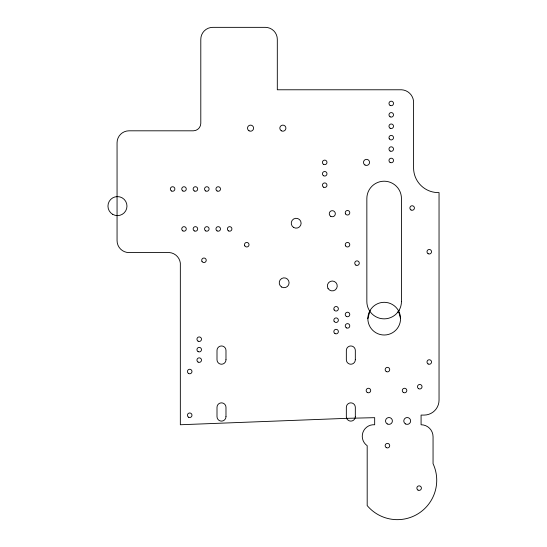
<?xml version="1.0" encoding="UTF-8"?>
<svg xmlns="http://www.w3.org/2000/svg" width="547" height="547" viewBox="0 0 547 547"><rect width="100%" height="100%" fill="white"/><g stroke="black" fill="none" stroke-linecap="round" stroke-linejoin="round"><path stroke-width="0.82" d="M367.857 318.655L370.046 310.484M397.874 312.084L399.132 310.204M398.36 310.484L400.554 318.655A16.348 16.348 0 0 1 376.028 332.815A16.348 16.348 0 0 1 376.028 304.501A16.348 16.348 0 0 1 400.554 318.655M346.682 418.339L180.339 424.752L180.339 263.073A12.068 12.068 0 0 0 166.869 252.591L129.037 252.591A11.979 11.979 0 0 1 117.058 240.618L117.058 142.788A11.979 11.979 0 0 1 129.037 130.808L193.31 130.808A7.487 7.487 0 0 0 200.797 123.328L200.797 39.329A11.979 11.979 0 0 1 212.776 27.35L265.336 27.35A11.979 11.979 0 0 1 277.308 39.329L277.308 89.776L401.614 89.776A12.745 12.745 0 0 1 413.594 103.246L413.594 168.64A24.711 24.711 0 0 0 439.043 192.592L439.043 400.11A14.967 14.967 0 0 1 424.069 415.084L421.081 415.084L421.081 424.752A11.979 11.979 0 0 1 433.053 436.725L433.053 463.671A39.377 39.377 0 0 1 367.187 505.592L367.187 445.709A11.535 11.535 0 0 1 374.668 424.752L374.668 417.669L346.682 418.339M401.45 301.554L401.45 198.506A17.299 17.299 0 0 0 384.144 181.207A17.299 17.299 0 0 0 366.846 198.506L366.846 301.554A17.299 17.299 0 0 0 384.144 318.853A17.299 17.299 0 0 0 401.45 301.554M355.324 359.735L355.324 350.456A4.492 4.492 0 0 0 350.832 345.964A4.492 4.492 0 0 0 346.34 350.456L346.34 359.735A4.492 4.492 0 0 0 350.832 364.227A4.492 4.492 0 0 0 355.324 359.735M355.324 416.623L355.324 407.344A4.492 4.492 0 0 0 350.832 402.852A4.492 4.492 0 0 0 346.34 407.344L346.34 416.623A4.492 4.492 0 0 0 350.832 421.115A4.492 4.492 0 0 0 355.324 416.623M225.979 359.735L225.979 350.456A4.492 4.492 0 0 0 221.487 345.964A4.492 4.492 0 0 0 217.002 350.456L217.002 359.735A4.492 4.492 0 0 0 221.487 364.227A4.492 4.492 0 0 0 225.979 359.735M225.979 416.623L225.979 407.344A4.492 4.492 0 0 0 221.487 402.852A4.492 4.492 0 0 0 217.002 407.344L217.002 416.623A4.492 4.492 0 0 0 221.487 421.115A4.492 4.492 0 0 0 225.979 416.623M345.54 245.842A2.277 2.277 0 0 0 349.485 245.842A2.277 2.277 0 0 0 347.516 242.43A2.277 2.277 0 0 0 345.54 245.842M345.54 213.898A2.277 2.277 0 0 0 349.485 213.898A2.277 2.277 0 0 0 347.516 210.479A2.277 2.277 0 0 0 345.54 213.898M328.022 288.433A4.944 4.944 0 0 0 336.583 288.433A4.944 4.944 0 0 0 332.303 281.021A4.944 4.944 0 0 0 328.022 288.433M365.006 165.016A3.036 3.036 0 0 0 369.567 162.384A3.036 3.036 0 0 0 365.006 159.751A3.036 3.036 0 0 0 365.006 165.016M387.249 423.918A3.426 3.426 0 0 0 392.397 420.951A3.426 3.426 0 0 0 387.249 417.983A3.426 3.426 0 0 0 387.249 423.918M405.498 423.918A3.426 3.426 0 0 0 410.64 420.951A3.426 3.426 0 0 0 405.498 417.983A3.426 3.426 0 0 0 405.498 423.918M418.619 388.698A2.277 2.277 0 0 0 422.038 386.729A2.277 2.277 0 0 0 418.619 384.76A2.277 2.277 0 0 0 418.619 388.698M386.298 371.584A2.277 2.277 0 0 0 389.717 369.615A2.277 2.277 0 0 0 386.298 367.646A2.277 2.277 0 0 0 386.298 371.584M188.571 373.485A2.277 2.277 0 0 0 191.983 371.516A2.277 2.277 0 0 0 188.571 369.546A2.277 2.277 0 0 0 188.571 373.485M188.571 417.217A2.277 2.277 0 0 0 191.983 415.248A2.277 2.277 0 0 0 188.571 413.272A2.277 2.277 0 0 0 188.571 417.217M281.691 287.052A4.944 4.944 0 0 0 289.096 282.772A4.944 4.944 0 0 0 281.691 278.498A4.944 4.944 0 0 0 281.691 287.052M293.712 227.497A4.944 4.944 0 0 0 301.123 223.224A4.944 4.944 0 0 0 293.712 218.944A4.944 4.944 0 0 0 293.712 227.497M330.785 216.345A3.036 3.036 0 0 0 335.345 213.713A3.036 3.036 0 0 0 330.785 211.08A3.036 3.036 0 0 0 330.785 216.345M411.016 209.98A2.277 2.277 0 0 0 414.428 208.01A2.277 2.277 0 0 0 411.016 206.041A2.277 2.277 0 0 0 411.016 209.98M355.878 265.117A2.277 2.277 0 0 0 359.297 263.148A2.277 2.277 0 0 0 355.878 261.179A2.277 2.277 0 0 0 355.878 265.117M198.082 341.164A2.277 2.277 0 0 0 201.494 339.195A2.277 2.277 0 0 0 198.082 337.225A2.277 2.277 0 0 0 198.082 341.164M198.082 351.618A2.277 2.277 0 0 0 201.494 349.642A2.277 2.277 0 0 0 198.082 347.673A2.277 2.277 0 0 0 198.082 351.618M198.082 362.08A2.277 2.277 0 0 0 201.494 360.111A2.277 2.277 0 0 0 198.082 358.141A2.277 2.277 0 0 0 198.082 362.08M346.374 327.858A2.277 2.277 0 0 0 349.786 325.889A2.277 2.277 0 0 0 346.374 323.92A2.277 2.277 0 0 0 346.374 327.858M346.374 316.453A2.277 2.277 0 0 0 349.786 314.477A2.277 2.277 0 0 0 346.374 312.508A2.277 2.277 0 0 0 346.374 316.453M334.135 321.321A2.277 2.277 0 0 0 338.073 321.321A2.277 2.277 0 0 0 336.104 317.91A2.277 2.277 0 0 0 334.135 321.321M334.135 309.917A2.277 2.277 0 0 0 338.073 309.917A2.277 2.277 0 0 0 336.104 306.505A2.277 2.277 0 0 0 334.135 309.917M334.969 333.561A2.277 2.277 0 0 0 338.381 331.591A2.277 2.277 0 0 0 334.969 329.622A2.277 2.277 0 0 0 334.969 333.561M323.557 164.353A2.277 2.277 0 0 0 326.976 162.384A2.277 2.277 0 0 0 323.557 160.415A2.277 2.277 0 0 0 323.557 164.353M323.557 175.758A2.277 2.277 0 0 0 326.976 173.789A2.277 2.277 0 0 0 323.557 171.82A2.277 2.277 0 0 0 323.557 175.758M323.557 187.17A2.277 2.277 0 0 0 326.976 185.194A2.277 2.277 0 0 0 323.557 183.224A2.277 2.277 0 0 0 323.557 187.17M171.464 190.971A2.277 2.277 0 0 0 174.876 189.002A2.277 2.277 0 0 0 171.464 187.026A2.277 2.277 0 0 0 171.464 190.971M182.869 190.971A2.277 2.277 0 0 0 186.281 189.002A2.277 2.277 0 0 0 182.869 187.026A2.277 2.277 0 0 0 182.869 190.971M194.274 190.971A2.277 2.277 0 0 0 197.693 189.002A2.277 2.277 0 0 0 194.274 187.026A2.277 2.277 0 0 0 194.274 190.971M205.686 190.971A2.277 2.277 0 0 0 209.098 189.002A2.277 2.277 0 0 0 205.686 187.026A2.277 2.277 0 0 0 205.686 190.971M217.091 190.971A2.277 2.277 0 0 0 220.503 189.002A2.277 2.277 0 0 0 217.091 187.026A2.277 2.277 0 0 0 217.091 190.971M228.502 230.896A2.277 2.277 0 0 0 231.914 228.926A2.277 2.277 0 0 0 228.502 226.957A2.277 2.277 0 0 0 228.502 230.896M217.091 230.896A2.277 2.277 0 0 0 220.503 228.926A2.277 2.277 0 0 0 217.091 226.957A2.277 2.277 0 0 0 217.091 230.896M205.686 230.896A2.277 2.277 0 0 0 209.098 228.926A2.277 2.277 0 0 0 205.686 226.957A2.277 2.277 0 0 0 205.686 230.896M194.274 230.896A2.277 2.277 0 0 0 197.693 228.926A2.277 2.277 0 0 0 194.274 226.957A2.277 2.277 0 0 0 194.274 230.896M182.869 230.896A2.277 2.277 0 0 0 186.281 228.926A2.277 2.277 0 0 0 182.869 226.957A2.277 2.277 0 0 0 182.869 230.896M389.273 138.801A2.277 2.277 0 0 0 393.211 138.801A2.277 2.277 0 0 0 391.242 135.389A2.277 2.277 0 0 0 389.273 138.801M390.107 105.414A2.277 2.277 0 0 0 393.519 103.445A2.277 2.277 0 0 0 390.107 101.475A2.277 2.277 0 0 0 390.107 105.414M390.107 116.819A2.277 2.277 0 0 0 393.519 114.849A2.277 2.277 0 0 0 390.107 112.88A2.277 2.277 0 0 0 390.107 116.819M390.107 151.047A2.277 2.277 0 0 0 393.519 149.071A2.277 2.277 0 0 0 390.107 147.102A2.277 2.277 0 0 0 390.107 151.047M390.107 128.23A2.277 2.277 0 0 0 393.519 126.261A2.277 2.277 0 0 0 390.107 124.285A2.277 2.277 0 0 0 390.107 128.23M390.107 162.452A2.277 2.277 0 0 0 393.519 160.483A2.277 2.277 0 0 0 390.107 158.507A2.277 2.277 0 0 0 390.107 162.452M201.993 261.425A2.277 2.277 0 0 0 205.932 261.425A2.277 2.277 0 0 0 203.963 258.013A2.277 2.277 0 0 0 201.993 261.425M244.776 245.842A2.277 2.277 0 0 0 248.721 245.842A2.277 2.277 0 0 0 246.745 242.43A2.277 2.277 0 0 0 244.776 245.842M428.13 363.981A2.277 2.277 0 0 0 431.542 362.011A2.277 2.277 0 0 0 428.13 360.042A2.277 2.277 0 0 0 428.13 363.981M428.13 253.712A2.277 2.277 0 0 0 431.542 251.743A2.277 2.277 0 0 0 428.13 249.767A2.277 2.277 0 0 0 428.13 253.712M367.29 392.5A2.277 2.277 0 0 0 370.702 390.531A2.277 2.277 0 0 0 367.29 388.561A2.277 2.277 0 0 0 367.29 392.5M403.412 392.5A2.277 2.277 0 0 0 406.824 390.531A2.277 2.277 0 0 0 403.412 388.561A2.277 2.277 0 0 0 403.412 392.5M417.99 490.091A2.277 2.277 0 0 0 421.409 488.122A2.277 2.277 0 0 0 417.99 486.153A2.277 2.277 0 0 0 417.99 490.091M386.298 447.637A2.277 2.277 0 0 0 389.717 445.668A2.277 2.277 0 0 0 386.298 443.692A2.277 2.277 0 0 0 386.298 447.637M249.029 130.795A3.036 3.036 0 0 0 253.589 128.162A3.036 3.036 0 0 0 249.029 125.53A3.036 3.036 0 0 0 249.029 130.795M281.349 130.795A3.036 3.036 0 0 0 285.91 128.162A3.036 3.036 0 0 0 281.349 125.53A3.036 3.036 0 0 0 281.349 130.795M112.709 214.342A9.504 9.504 0 0 0 126.972 206.11A9.504 9.504 0 0 0 112.709 197.877A9.504 9.504 0 0 0 112.709 214.342"/></g></svg>
